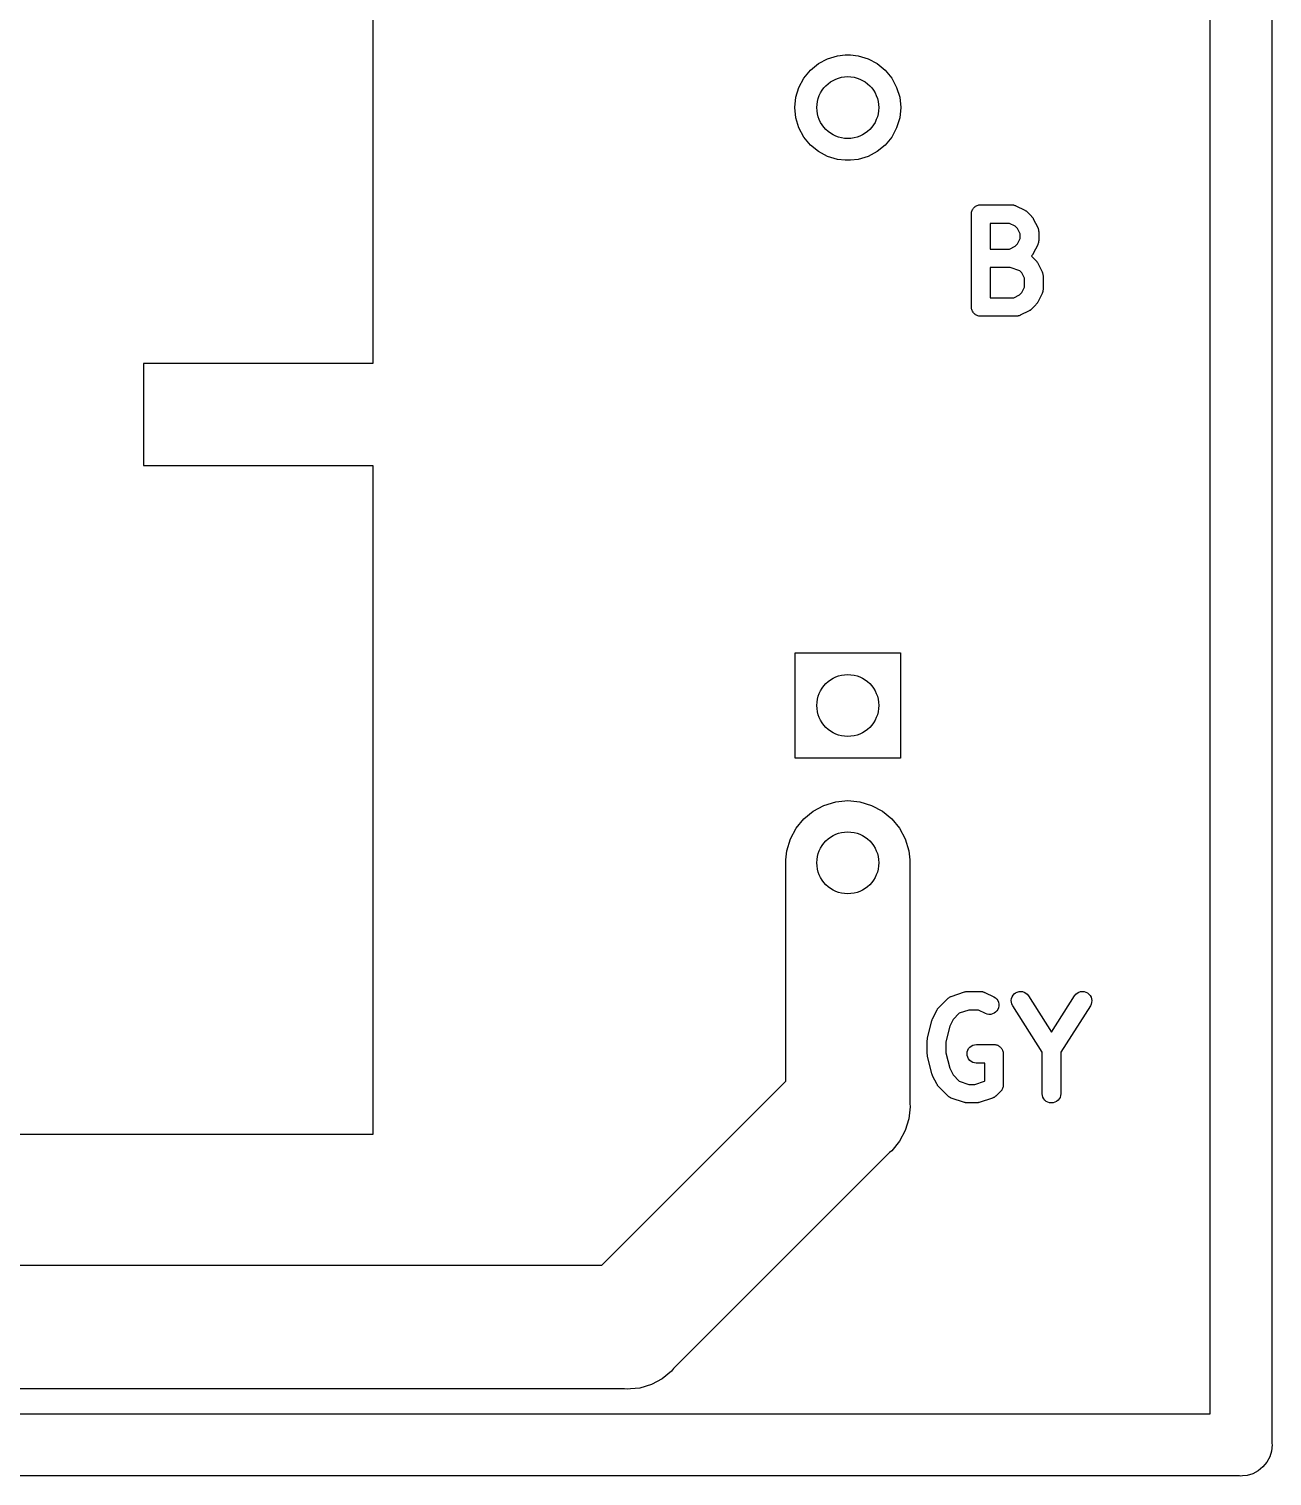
# Model space of a CAD drawing. Extents: x 90.9 to 144, y -121.2 to -74.4.
# Drawn here: x 123.94 to 144.01, y -121.15 to -97.79 of the extents above; entities that cross this region are included whole.
import ezdxf

# ---------------------------------------------------------------- set-up
doc = ezdxf.new("R2010")
doc.units = 0
doc.header["$MEASUREMENT"] = 0
doc.layers.add('BLACK', color=7, linetype='CONTINUOUS')

msp = doc.modelspace()

# ---------------------------------------------------------------- linework, layer by layer
at = {"layer": 'BLACK', "linetype": 'CONTINUOUS'}
for p, q in [((144.01, -75.5896), (144.01, -120.625)), ((143.01, -120.15), (143.01, -75.7721)), ((129.487, -92.39), (129.487, -103.19)), ((136.556, -98.4561), (136.685, -98.3498)), ((136.685, -98.3498), (136.833, -98.2709)), ((136.833, -98.2709), (136.993, -98.2223)), ((136.993, -98.2223), (137.118, -98.21)), ((137.118, -98.21), (137.202, -98.21)), ((137.202, -98.21), (137.327, -98.2223)), ((137.327, -98.2223), (137.487, -98.2709)), ((137.487, -98.2709), (137.635, -98.3498)), ((137.635, -98.3498), (137.764, -98.4561)), ((136.371, -98.7331), (136.45, -98.5855)), ((136.45, -98.5855), (136.556, -98.4561)), ((137.764, -98.4561), (137.87, -98.5855)), ((137.87, -98.5855), (137.949, -98.7331)), ((136.322, -98.8934), (136.371, -98.7331)), ((137.949, -98.7331), (137.998, -98.8934)), ((136.306, -99.06), (136.322, -98.8934)), ((137.998, -98.8934), (138.014, -99.06)), ((136.322, -99.2266), (136.306, -99.06)), ((136.371, -99.3869), (136.322, -99.2266)), ((137.998, -99.2266), (137.949, -99.3869)), ((138.014, -99.06), (137.998, -99.2266)), ((136.45, -99.5345), (136.371, -99.3869)), ((137.949, -99.3869), (137.87, -99.5345)), ((136.556, -99.6639), (136.45, -99.5345)), ((136.685, -99.7702), (136.556, -99.6639)), ((137.764, -99.6639), (137.635, -99.7702)), ((137.87, -99.5345), (137.764, -99.6639)), ((136.833, -99.8491), (136.685, -99.7702)), ((136.993, -99.8977), (136.833, -99.8491)), ((137.118, -99.91), (136.993, -99.8977)), ((137.202, -99.91), (137.118, -99.91)), ((137.327, -99.8977), (137.202, -99.91)), ((137.487, -99.8491), (137.327, -99.8977)), ((137.635, -99.7702), (137.487, -99.8491)), ((139.183, -100.694), (139.192, -100.683)), ((139.192, -100.683), (139.201, -100.672)), ((139.201, -100.672), (139.202, -100.672)), ((139.202, -100.671), (139.213, -100.663)), ((139.202, -100.672), (139.202, -100.671)), ((139.213, -100.663), (139.224, -100.654)), ((139.224, -100.654), (139.225, -100.653)), ((139.225, -100.653), (139.238, -100.647)), ((139.225, -100.653), (139.225, -100.653)), ((139.238, -100.647), (139.25, -100.64)), ((139.25, -100.64), (139.251, -100.639)), ((139.25, -100.64), (139.25, -100.64)), ((139.251, -100.639), (139.265, -100.635)), ((139.265, -100.635), (139.278, -100.631)), ((139.278, -100.631), (139.279, -100.631)), ((139.279, -100.631), (139.293, -100.63)), ((139.279, -100.631), (139.279, -100.631)), ((139.293, -100.63), (139.307, -100.629)), ((139.307, -100.629), (139.807, -100.629)), ((139.807, -100.629), (139.809, -100.629)), ((139.809, -100.629), (139.814, -100.629)), ((139.814, -100.629), (139.818, -100.629)), ((139.818, -100.629), (139.828, -100.631)), ((139.828, -100.631), (139.838, -100.632)), ((139.838, -100.632), (139.843, -100.633)), ((139.843, -100.633), (139.847, -100.634)), ((139.847, -100.634), (139.856, -100.638)), ((139.856, -100.638), (139.866, -100.641)), ((139.866, -100.641), (139.87, -100.643)), ((139.87, -100.643), (139.874, -100.644)), ((139.874, -100.644), (140.017, -100.716)), ((139.157, -100.776), (139.159, -100.762)), ((139.157, -100.777), (139.157, -100.776)), ((139.157, -100.778), (139.157, -100.777)), ((139.157, -100.779), (139.157, -100.778)), ((139.157, -100.778), (139.157, -100.778)), ((139.157, -102.279), (139.157, -100.779)), ((139.159, -100.762), (139.16, -100.748)), ((139.16, -100.747), (139.165, -100.734)), ((139.16, -100.748), (139.16, -100.747)), ((139.16, -100.748), (139.16, -100.748)), ((139.165, -100.734), (139.169, -100.72)), ((139.169, -100.719), (139.176, -100.707)), ((139.169, -100.72), (139.169, -100.719)), ((139.169, -100.72), (139.169, -100.72)), ((139.176, -100.707), (139.183, -100.695)), ((139.183, -100.695), (139.183, -100.694)), ((139.183, -100.694), (139.183, -100.694)), ((140.017, -100.716), (140.019, -100.717)), ((140.019, -100.717), (140.026, -100.721)), ((140.026, -100.721), (140.033, -100.725)), ((140.033, -100.725), (140.038, -100.729)), ((140.038, -100.729), (140.044, -100.733)), ((140.044, -100.733), (140.05, -100.739)), ((140.05, -100.739), (140.056, -100.744)), ((140.056, -100.744), (140.127, -100.815)), ((140.127, -100.815), (140.129, -100.817)), ((140.129, -100.817), (140.134, -100.823)), ((140.134, -100.823), (140.14, -100.83)), ((140.14, -100.83), (140.143, -100.835)), ((140.143, -100.835), (140.147, -100.84)), ((140.147, -100.84), (140.151, -100.847)), ((140.151, -100.847), (140.156, -100.854)), ((140.156, -100.854), (140.227, -100.997)), ((139.457, -100.929), (139.457, -101.343)), ((139.772, -100.929), (139.457, -100.929)), ((139.861, -100.973), (139.772, -100.929)), ((139.898, -101.01), (139.861, -100.973)), ((139.943, -101.1), (139.898, -101.01)), ((139.943, -101.172), (139.943, -101.1)), ((140.227, -100.997), (140.228, -100.999)), ((140.228, -100.999), (140.229, -101.003)), ((140.229, -101.003), (140.232, -101.007)), ((140.232, -101.007), (140.235, -101.017)), ((140.235, -101.017), (140.238, -101.027)), ((140.238, -101.027), (140.239, -101.031)), ((140.239, -101.031), (140.24, -101.035)), ((140.24, -101.035), (140.241, -101.045)), ((140.241, -101.045), (140.243, -101.055)), ((140.243, -101.055), (140.242, -101.06)), ((140.242, -101.06), (140.243, -101.064)), ((140.243, -101.064), (140.243, -101.207)), ((139.457, -101.343), (139.772, -101.343)), ((139.772, -101.343), (139.861, -101.298)), ((139.861, -101.298), (139.898, -101.261)), ((139.898, -101.261), (139.943, -101.172)), ((140.227, -101.274), (140.156, -101.417)), ((140.229, -101.27), (140.227, -101.274)), ((140.231, -101.266), (140.229, -101.27)), ((140.234, -101.256), (140.231, -101.266)), ((140.237, -101.247), (140.234, -101.256)), ((140.238, -101.243), (140.237, -101.247)), ((140.24, -101.238), (140.238, -101.243)), ((140.241, -101.228), (140.24, -101.238)), ((140.242, -101.218), (140.241, -101.228)), ((140.243, -101.209), (140.242, -101.214)), ((140.242, -101.214), (140.242, -101.218)), ((140.243, -101.207), (140.243, -101.209)), ((140.127, -101.456), (140.126, -101.457)), ((140.126, -101.457), (140.127, -101.458)), ((140.133, -101.45), (140.127, -101.456)), ((140.127, -101.458), (140.199, -101.53)), ((140.139, -101.444), (140.133, -101.45)), ((140.142, -101.438), (140.139, -101.444)), ((140.146, -101.433), (140.142, -101.438)), ((140.15, -101.426), (140.146, -101.433)), ((140.155, -101.419), (140.15, -101.426)), ((140.156, -101.417), (140.155, -101.419)), ((140.199, -101.53), (140.2, -101.531)), ((140.2, -101.531), (140.206, -101.538)), ((140.206, -101.538), (140.211, -101.544)), ((140.211, -101.544), (140.215, -101.549)), ((140.215, -101.549), (140.219, -101.554)), ((140.219, -101.554), (140.223, -101.562)), ((140.223, -101.562), (140.227, -101.569)), ((140.227, -101.569), (140.298, -101.711)), ((139.457, -101.643), (139.457, -102.129)), ((139.783, -101.643), (139.457, -101.643)), ((139.94, -101.695), (139.783, -101.643)), ((139.97, -101.725), (139.94, -101.695)), ((140.014, -101.814), (139.97, -101.725)), ((140.014, -101.957), (140.014, -101.814)), ((140.298, -101.711), (140.299, -101.713)), ((140.299, -101.713), (140.301, -101.718)), ((140.301, -101.718), (140.303, -101.721)), ((140.303, -101.721), (140.306, -101.731)), ((140.306, -101.731), (140.309, -101.741)), ((140.309, -101.741), (140.31, -101.745)), ((140.31, -101.745), (140.311, -101.749)), ((140.311, -101.749), (140.312, -101.76)), ((140.312, -101.76), (140.314, -101.77)), ((140.314, -101.77), (140.314, -101.774)), ((140.314, -101.774), (140.314, -101.779)), ((140.314, -101.779), (140.314, -101.993)), ((139.843, -102.129), (139.933, -102.084)), ((139.933, -102.084), (139.97, -102.047)), ((139.97, -102.047), (140.014, -101.957)), ((140.298, -102.06), (140.227, -102.203)), ((140.3, -102.056), (140.298, -102.06)), ((140.302, -102.052), (140.3, -102.056)), ((140.305, -102.042), (140.302, -102.052)), ((140.309, -102.033), (140.305, -102.042)), ((140.31, -102.028), (140.309, -102.033)), ((140.311, -102.024), (140.31, -102.028)), ((140.312, -102.014), (140.311, -102.024)), ((140.314, -102.004), (140.312, -102.014)), ((140.314, -101.993), (140.314, -101.995)), ((140.314, -101.995), (140.314, -101.999)), ((140.314, -101.999), (140.314, -102.004)), ((139.159, -102.293), (139.157, -102.279)), ((139.16, -102.307), (139.159, -102.293)), ((139.16, -102.308), (139.16, -102.307)), ((139.16, -102.307), (139.16, -102.307)), ((139.164, -102.321), (139.16, -102.308)), ((139.168, -102.335), (139.164, -102.321)), ((139.457, -102.129), (139.843, -102.129)), ((140.119, -102.32), (140.113, -102.326)), ((140.126, -102.315), (140.119, -102.32)), ((140.127, -102.313), (140.126, -102.315)), ((140.199, -102.242), (140.127, -102.313)), ((140.204, -102.235), (140.199, -102.242)), ((140.21, -102.229), (140.204, -102.235)), ((140.214, -102.224), (140.21, -102.229)), ((140.218, -102.219), (140.214, -102.224)), ((140.221, -102.212), (140.218, -102.219)), ((140.226, -102.205), (140.221, -102.212)), ((140.227, -102.203), (140.226, -102.205)), ((139.168, -102.336), (139.168, -102.335)), ((139.168, -102.335), (139.168, -102.335)), ((139.175, -102.348), (139.168, -102.336)), ((139.182, -102.361), (139.175, -102.348)), ((139.182, -102.362), (139.182, -102.361)), ((139.182, -102.361), (139.182, -102.361)), ((139.191, -102.373), (139.182, -102.362)), ((139.2, -102.384), (139.191, -102.373)), ((139.201, -102.384), (139.2, -102.384)), ((139.2, -102.384), (139.2, -102.384)), ((139.212, -102.393), (139.201, -102.384)), ((139.222, -102.402), (139.212, -102.393)), ((139.223, -102.403), (139.222, -102.402)), ((139.236, -102.41), (139.223, -102.403)), ((139.223, -102.403), (139.223, -102.403)), ((139.248, -102.416), (139.236, -102.41)), ((139.249, -102.417), (139.248, -102.416)), ((139.262, -102.421), (139.249, -102.417)), ((139.249, -102.417), (139.249, -102.417)), ((139.276, -102.425), (139.262, -102.421)), ((139.277, -102.426), (139.276, -102.425)), ((139.276, -102.425), (139.276, -102.425)), ((139.291, -102.427), (139.277, -102.426)), ((139.305, -102.429), (139.291, -102.427)), ((139.306, -102.429), (139.305, -102.429)), ((139.307, -102.429), (139.306, -102.429)), ((139.306, -102.429), (139.306, -102.429)), ((139.306, -102.429), (139.306, -102.429)), ((139.879, -102.429), (139.307, -102.429)), ((139.883, -102.428), (139.879, -102.429)), ((139.887, -102.428), (139.883, -102.428)), ((139.897, -102.427), (139.887, -102.428)), ((139.908, -102.426), (139.897, -102.427)), ((139.912, -102.424), (139.908, -102.426)), ((139.916, -102.424), (139.912, -102.424)), ((139.926, -102.42), (139.916, -102.424)), ((139.936, -102.417), (139.926, -102.42)), ((139.94, -102.415), (139.936, -102.417)), ((139.944, -102.414), (139.94, -102.415)), ((139.946, -102.413), (139.944, -102.414)), ((140.089, -102.341), (139.946, -102.413)), ((140.096, -102.337), (140.089, -102.341)), ((140.103, -102.333), (140.096, -102.337)), ((140.108, -102.329), (140.103, -102.333)), ((140.113, -102.326), (140.108, -102.329)), ((129.487, -103.19), (125.787, -103.19)), ((125.787, -103.19), (125.787, -104.836)), ((125.787, -104.836), (129.487, -104.836)), ((129.487, -104.836), (129.487, -115.636)), ((136.31, -109.562), (136.31, -107.862)), ((136.31, -107.862), (138.01, -107.862)), ((138.01, -107.862), (138.01, -109.562)), ((138.01, -109.562), (136.31, -109.562)), ((136.775, -110.324), (136.964, -110.266)), ((136.964, -110.266), (137.16, -110.247)), ((137.16, -110.247), (137.356, -110.266)), ((137.356, -110.266), (137.545, -110.324)), ((136.449, -110.541), (136.602, -110.417)), ((136.602, -110.417), (136.775, -110.324)), ((137.545, -110.324), (137.718, -110.417)), ((137.718, -110.417), (137.871, -110.541)), ((136.232, -110.867), (136.325, -110.694)), ((136.325, -110.694), (136.449, -110.541)), ((137.871, -110.541), (137.995, -110.694)), ((137.995, -110.694), (138.088, -110.867)), ((136.174, -111.056), (136.232, -110.867)), ((138.088, -110.867), (138.146, -111.056)), ((136.16, -111.203), (136.174, -111.056)), ((136.16, -114.775), (136.16, -111.203)), ((138.146, -111.056), (138.16, -111.203)), ((138.16, -111.203), (138.16, -115.14)), ((138.63, -113.587), (138.773, -113.444)), ((138.773, -113.444), (138.774, -113.442)), ((138.774, -113.442), (138.777, -113.44)), ((138.777, -113.44), (138.78, -113.437)), ((138.78, -113.437), (138.789, -113.431)), ((138.789, -113.431), (138.797, -113.424)), ((138.797, -113.424), (138.801, -113.422)), ((138.801, -113.422), (138.804, -113.42)), ((138.804, -113.42), (138.814, -113.415)), ((138.814, -113.415), (138.823, -113.411)), ((138.823, -113.411), (138.827, -113.409)), ((138.827, -113.409), (138.831, -113.408)), ((138.831, -113.408), (139.045, -113.336)), ((139.045, -113.336), (139.047, -113.336)), ((139.047, -113.336), (139.056, -113.334)), ((139.056, -113.334), (139.064, -113.331)), ((139.064, -113.331), (139.07, -113.331)), ((139.07, -113.331), (139.076, -113.33)), ((139.076, -113.33), (139.084, -113.329)), ((139.084, -113.329), (139.093, -113.329)), ((139.093, -113.329), (139.307, -113.329)), ((139.307, -113.329), (139.309, -113.329)), ((139.309, -113.329), (139.314, -113.329)), ((139.314, -113.329), (139.318, -113.329)), ((139.318, -113.329), (139.328, -113.331)), ((139.328, -113.331), (139.338, -113.332)), ((139.338, -113.332), (139.343, -113.333)), ((139.343, -113.333), (139.347, -113.334)), ((139.347, -113.334), (139.356, -113.338)), ((139.356, -113.338), (139.366, -113.341)), ((139.366, -113.341), (139.37, -113.343)), ((139.37, -113.343), (139.374, -113.344)), ((139.374, -113.344), (139.517, -113.416)), ((139.517, -113.416), (139.519, -113.417)), ((139.519, -113.417), (139.544, -113.433)), ((139.544, -113.433), (139.565, -113.453)), ((139.565, -113.453), (139.581, -113.477)), ((139.581, -113.477), (139.593, -113.504)), ((139.593, -113.504), (139.599, -113.533)), ((139.599, -113.533), (139.6, -113.562)), ((139.8, -113.474), (139.804, -113.444)), ((139.802, -113.503), (139.8, -113.474)), ((139.809, -113.531), (139.802, -113.503)), ((139.804, -113.444), (139.813, -113.417)), ((139.822, -113.557), (139.809, -113.531)), ((139.813, -113.417), (139.828, -113.391)), ((139.828, -113.391), (139.847, -113.369)), ((139.847, -113.369), (139.87, -113.351)), ((139.87, -113.351), (139.897, -113.338)), ((139.897, -113.338), (139.925, -113.331)), ((139.925, -113.331), (139.954, -113.329)), ((139.954, -113.329), (139.983, -113.332)), ((139.983, -113.332), (140.011, -113.341)), ((140.011, -113.341), (140.036, -113.356)), ((140.036, -113.356), (140.058, -113.375)), ((140.058, -113.375), (140.077, -113.398)), ((140.077, -113.398), (140.45, -113.985)), ((140.45, -113.985), (140.823, -113.398)), ((140.823, -113.398), (140.825, -113.396)), ((140.825, -113.396), (140.843, -113.373)), ((140.843, -113.373), (140.865, -113.355)), ((140.865, -113.355), (140.891, -113.341)), ((140.891, -113.341), (140.919, -113.332)), ((140.919, -113.332), (140.948, -113.329)), ((140.948, -113.329), (140.977, -113.331)), ((140.977, -113.331), (141.005, -113.339)), ((141.005, -113.339), (141.031, -113.353)), ((141.031, -113.353), (141.054, -113.371)), ((141.054, -113.371), (141.073, -113.393)), ((141.073, -113.393), (141.088, -113.419)), ((141.09, -113.533), (141.077, -113.559)), ((141.088, -113.419), (141.097, -113.447)), ((141.098, -113.505), (141.09, -113.533)), ((141.097, -113.447), (141.1, -113.476)), ((141.1, -113.476), (141.098, -113.505)), ((138.525, -113.783), (138.53, -113.77)), ((138.53, -113.769), (138.602, -113.626)), ((138.53, -113.77), (138.53, -113.769)), ((138.53, -113.769), (138.53, -113.769)), ((138.602, -113.624), (138.607, -113.617)), ((138.602, -113.626), (138.602, -113.624)), ((138.607, -113.617), (138.611, -113.609)), ((138.611, -113.609), (138.615, -113.605)), ((138.615, -113.605), (138.618, -113.599)), ((138.618, -113.599), (138.624, -113.593)), ((138.624, -113.593), (138.63, -113.587)), ((138.96, -113.681), (138.859, -113.782)), ((139.117, -113.629), (138.96, -113.681)), ((139.272, -113.629), (139.117, -113.629)), ((139.383, -113.684), (139.272, -113.629)), ((139.41, -113.695), (139.383, -113.684)), ((139.439, -113.7), (139.41, -113.695)), ((139.468, -113.699), (139.439, -113.7)), ((139.497, -113.692), (139.468, -113.699)), ((139.524, -113.681), (139.497, -113.692)), ((139.548, -113.664), (139.524, -113.681)), ((139.568, -113.643), (139.548, -113.664)), ((139.584, -113.618), (139.568, -113.643)), ((139.594, -113.591), (139.584, -113.618)), ((139.6, -113.562), (139.594, -113.591)), ((139.823, -113.559), (139.822, -113.557)), ((140.3, -114.308), (139.823, -113.559)), ((141.077, -113.559), (140.6, -114.308)), ((138.447, -114.085), (138.519, -113.799)), ((138.519, -113.799), (138.519, -113.797)), ((138.519, -113.797), (138.52, -113.797)), ((138.52, -113.796), (138.525, -113.783)), ((138.52, -113.797), (138.52, -113.796)), ((138.806, -113.888), (138.743, -114.14)), ((138.859, -113.782), (138.806, -113.888)), ((138.443, -114.114), (138.445, -114.102)), ((138.443, -114.117), (138.443, -114.114)), ((138.443, -114.119), (138.443, -114.117)), ((138.443, -114.121), (138.443, -114.119)), ((138.443, -114.336), (138.443, -114.121)), ((138.445, -114.102), (138.446, -114.09)), ((138.446, -114.09), (138.447, -114.088)), ((138.447, -114.088), (138.447, -114.085)), ((138.743, -114.14), (138.743, -114.317)), ((139.111, -114.252), (139.13, -114.229)), ((139.13, -114.229), (139.153, -114.211)), ((139.153, -114.211), (139.179, -114.197)), ((139.179, -114.197), (139.207, -114.189)), ((139.207, -114.189), (139.236, -114.186)), ((139.236, -114.186), (139.521, -114.186)), ((139.521, -114.186), (139.522, -114.186)), ((139.522, -114.186), (139.522, -114.186)), ((139.522, -114.186), (139.523, -114.186)), ((139.523, -114.186), (139.524, -114.186)), ((139.524, -114.186), (139.538, -114.187)), ((139.538, -114.187), (139.552, -114.189)), ((139.552, -114.189), (139.552, -114.189)), ((139.552, -114.189), (139.553, -114.189)), ((139.553, -114.189), (139.566, -114.193)), ((139.566, -114.193), (139.58, -114.197)), ((139.58, -114.197), (139.58, -114.198)), ((139.58, -114.198), (139.581, -114.198)), ((139.581, -114.198), (139.593, -114.205)), ((139.593, -114.205), (139.605, -114.211)), ((139.605, -114.211), (139.606, -114.212)), ((139.606, -114.212), (139.606, -114.212)), ((139.606, -114.212), (139.617, -114.221)), ((139.617, -114.221), (139.628, -114.23)), ((139.628, -114.23), (139.628, -114.23)), ((139.628, -114.23), (139.629, -114.231)), ((139.629, -114.231), (139.637, -114.242)), ((138.443, -114.338), (138.443, -114.336)), ((138.443, -114.341), (138.443, -114.338)), ((138.445, -114.353), (138.443, -114.341)), ((138.446, -114.365), (138.445, -114.353)), ((138.446, -114.367), (138.446, -114.365)), ((138.447, -114.37), (138.446, -114.367)), ((138.447, -114.372), (138.447, -114.37)), ((138.519, -114.658), (138.447, -114.372)), ((138.743, -114.317), (138.806, -114.569)), ((139.086, -114.335), (139.089, -114.306)), ((139.088, -114.364), (139.086, -114.335)), ((139.097, -114.392), (139.088, -114.364)), ((139.089, -114.306), (139.097, -114.278)), ((139.097, -114.278), (139.111, -114.252)), ((139.11, -114.418), (139.097, -114.392)), ((139.129, -114.441), (139.11, -114.418)), ((139.151, -114.459), (139.129, -114.441)), ((139.177, -114.474), (139.151, -114.459)), ((139.637, -114.242), (139.646, -114.253)), ((139.646, -114.253), (139.647, -114.253)), ((139.647, -114.253), (139.647, -114.254)), ((139.647, -114.254), (139.653, -114.266)), ((139.653, -114.266), (139.66, -114.279)), ((139.66, -114.279), (139.66, -114.279)), ((139.66, -114.279), (139.661, -114.28)), ((139.661, -114.28), (139.664, -114.293)), ((139.664, -114.293), (139.669, -114.307)), ((139.669, -114.307), (139.669, -114.307)), ((139.669, -114.307), (139.669, -114.308)), ((139.669, -114.308), (139.67, -114.322)), ((139.67, -114.322), (139.671, -114.336)), ((139.671, -114.336), (139.671, -114.836)), ((140.3, -114.979), (140.3, -114.308)), ((140.6, -114.308), (140.6, -114.979)), ((138.519, -114.659), (138.519, -114.658)), ((138.519, -114.658), (138.519, -114.658)), ((138.524, -114.672), (138.519, -114.659)), ((138.529, -114.685), (138.524, -114.672)), ((138.529, -114.686), (138.529, -114.685)), ((138.529, -114.687), (138.529, -114.686)), ((138.53, -114.689), (138.529, -114.687)), ((138.602, -114.831), (138.53, -114.689)), ((138.806, -114.569), (138.859, -114.675)), ((138.859, -114.675), (138.96, -114.776)), ((139.205, -114.482), (139.177, -114.474)), ((139.234, -114.486), (139.205, -114.482)), ((139.236, -114.486), (139.234, -114.486)), ((139.371, -114.486), (139.236, -114.486)), ((139.371, -114.774), (139.371, -114.486)), ((133.19, -117.745), (136.16, -114.775)), ((138.606, -114.838), (138.602, -114.831)), ((138.61, -114.846), (138.606, -114.838)), ((138.614, -114.851), (138.61, -114.846)), ((138.617, -114.856), (138.614, -114.851)), ((138.623, -114.862), (138.617, -114.856)), ((138.628, -114.869), (138.623, -114.862)), ((138.63, -114.87), (138.628, -114.869)), ((138.773, -115.013), (138.63, -114.87)), ((138.96, -114.776), (139.117, -114.829)), ((139.117, -114.829), (139.211, -114.829)), ((139.211, -114.829), (139.369, -114.776)), ((139.369, -114.776), (139.371, -114.774)), ((139.636, -114.931), (139.627, -114.942)), ((139.645, -114.92), (139.636, -114.931)), ((139.646, -114.92), (139.645, -114.92)), ((139.653, -114.907), (139.646, -114.919)), ((139.646, -114.919), (139.646, -114.92)), ((139.659, -114.895), (139.653, -114.907)), ((139.66, -114.894), (139.659, -114.895)), ((139.664, -114.88), (139.66, -114.893)), ((139.66, -114.893), (139.66, -114.894)), ((139.668, -114.867), (139.664, -114.88)), ((139.67, -114.852), (139.668, -114.865)), ((139.668, -114.865), (139.668, -114.866)), ((139.668, -114.866), (139.668, -114.867)), ((139.671, -114.838), (139.67, -114.852)), ((139.671, -114.836), (139.671, -114.836)), ((139.671, -114.836), (139.671, -114.836)), ((139.671, -114.836), (139.671, -114.836)), ((139.671, -114.836), (139.671, -114.838)), ((138.16, -115.14), (138.165, -115.189)), ((138.776, -115.016), (138.773, -115.013)), ((138.779, -115.019), (138.776, -115.016)), ((138.787, -115.025), (138.779, -115.019)), ((138.795, -115.032), (138.787, -115.025)), ((138.799, -115.034), (138.795, -115.032)), ((138.803, -115.036), (138.799, -115.034)), ((138.812, -115.041), (138.803, -115.036)), ((138.821, -115.046), (138.812, -115.041)), ((138.825, -115.047), (138.821, -115.046)), ((138.829, -115.049), (138.825, -115.047)), ((138.831, -115.049), (138.829, -115.049)), ((139.045, -115.121), (138.831, -115.049)), ((139.054, -115.123), (139.045, -115.121)), ((139.062, -115.125), (139.054, -115.123)), ((139.068, -115.126), (139.062, -115.125)), ((139.074, -115.127), (139.068, -115.126)), ((139.082, -115.128), (139.074, -115.127)), ((139.091, -115.129), (139.082, -115.128)), ((139.093, -115.129), (139.091, -115.129)), ((139.236, -115.129), (139.093, -115.129)), ((139.244, -115.128), (139.236, -115.129)), ((139.253, -115.128), (139.244, -115.128)), ((139.259, -115.126), (139.253, -115.128)), ((139.265, -115.126), (139.259, -115.126)), ((139.273, -115.123), (139.265, -115.126)), ((139.281, -115.122), (139.273, -115.123)), ((139.283, -115.121), (139.281, -115.122)), ((139.497, -115.049), (139.283, -115.121)), ((139.501, -115.048), (139.497, -115.049)), ((139.506, -115.046), (139.501, -115.048)), ((139.515, -115.042), (139.506, -115.046)), ((139.524, -115.038), (139.515, -115.042)), ((139.528, -115.035), (139.524, -115.038)), ((139.532, -115.033), (139.528, -115.035)), ((139.54, -115.027), (139.532, -115.033)), ((139.548, -115.021), (139.54, -115.027)), ((139.551, -115.017), (139.548, -115.021)), ((139.555, -115.015), (139.551, -115.017)), ((139.556, -115.013), (139.555, -115.015)), ((139.627, -114.942), (139.556, -115.013)), ((140.303, -115.008), (140.3, -114.979)), ((140.311, -115.036), (140.303, -115.008)), ((140.325, -115.062), (140.311, -115.036)), ((140.344, -115.084), (140.325, -115.062)), ((140.366, -115.103), (140.344, -115.084)), ((140.392, -115.117), (140.366, -115.103)), ((140.42, -115.126), (140.392, -115.117)), ((140.449, -115.129), (140.42, -115.126)), ((140.478, -115.126), (140.449, -115.129)), ((140.506, -115.118), (140.478, -115.126)), ((140.532, -115.104), (140.506, -115.118)), ((140.555, -115.086), (140.532, -115.104)), ((140.574, -115.063), (140.555, -115.086)), ((140.588, -115.038), (140.574, -115.063)), ((140.597, -115.01), (140.588, -115.038)), ((140.6, -114.981), (140.597, -115.01)), ((140.6, -114.979), (140.6, -114.981)), ((138.146, -115.385), (138.088, -115.574)), ((138.16, -115.238), (138.146, -115.385)), ((138.165, -115.189), (138.16, -115.238)), ((138.16, -115.238), (138.16, -115.238)), ((129.487, -115.636), (120.087, -115.636)), ((138.088, -115.574), (137.995, -115.747)), ((137.995, -115.747), (137.871, -115.9)), ((137.832, -115.931), (134.346, -119.417)), ((137.871, -115.9), (137.832, -115.931)), ((107.602, -117.745), (133.19, -117.745)), ((134.162, -119.58), (133.989, -119.673)), ((134.315, -119.456), (134.162, -119.58)), ((134.346, -119.417), (134.315, -119.456)), ((133.555, -119.745), (107.237, -119.745)), ((133.604, -119.75), (133.555, -119.745)), ((133.653, -119.745), (133.604, -119.75)), ((133.8, -119.731), (133.653, -119.745)), ((133.989, -119.673), (133.8, -119.731)), ((97.9971, -120.15), (143.01, -120.15)), ((144.003, -120.748), (143.974, -120.842)), ((144.012, -120.65), (144.003, -120.748)), ((144.01, -120.625), (144.012, -120.65)), ((143.865, -121.005), (143.789, -121.068)), ((143.928, -120.929), (143.865, -121.005)), ((143.974, -120.842), (143.928, -120.929)), ((143.485, -121.15), (97.8146, -121.15)), ((143.51, -121.152), (143.485, -121.15)), ((143.535, -121.15), (143.51, -121.152)), ((143.608, -121.143), (143.535, -121.15)), ((143.702, -121.114), (143.608, -121.143)), ((143.789, -121.068), (143.702, -121.114))]:
    msp.add_line(p, q, dxfattribs=at)
at = {"layer": 'BLACK'}
for centre in [(137.16, -99.06), (137.16, -108.712), (137.16, -111.252)]:
    msp.add_circle(centre, 0.5, dxfattribs=at)

doc.saveas('drawing.dxf')
